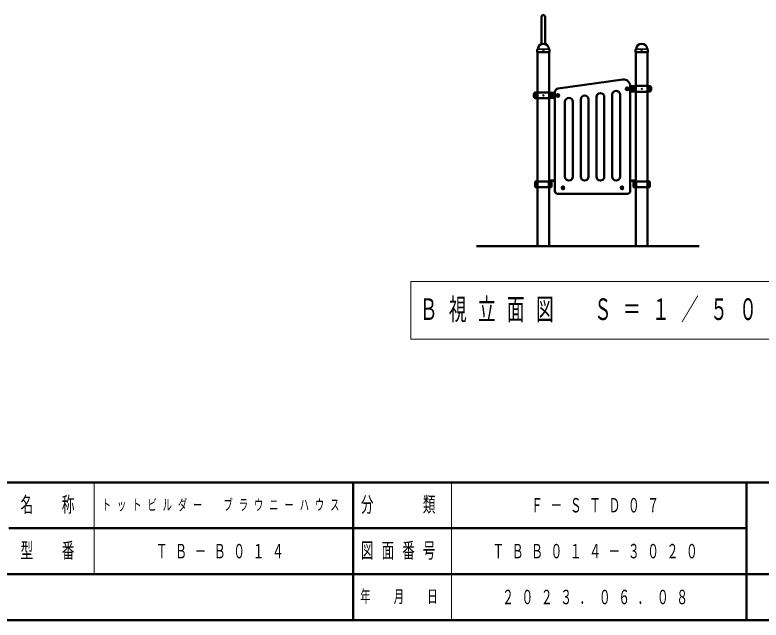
# Model space of a CAD drawing. Units: millimetres on the paper, scale 1:50. Extents: x -365 to 0, y -594 to 257.
# Drawn here: x -181.6 to -67.8, y -297 to -204.7 of the extents above; entities that cross this region are included whole.
import ezdxf

# ---------------------------------------------------------------- set-up
doc = ezdxf.new("R2010")
doc.units = ezdxf.units.MM
doc.linetypes.add('USER1', pattern=[4.5, 2.5, -2])
doc.layers.add('LY_1', color=140, linetype='Continuous', lineweight=50)
doc.styles.add('ＭＳ ゴシック', font='')
doc.styles.get('ＭＳ ゴシック').set_extended_font_data('MS Gothic')

msp = doc.modelspace()

# ---------------------------------------------------------------- linework, layer by layer
at = {"layer": 'LY_1'}
for p, q in [((-101.239, -209.138), (-101.239, -204.959)), ((-100.695, -209.138), (-100.695, -204.959)), ((-101.896, -210.368), (-101.888, -209.972)), ((-101.887, -210.378), (-101.896, -210.368)), ((-101.887, -210.378), (-100.048, -210.378)), ((-101.864, -209.914), (-101.842, -209.892)), ((-101.858, -239.959), (-101.858, -210.378)), ((-100.071, -209.914), (-100.093, -209.892)), ((-100.076, -239.959), (-100.076, -210.378)), ((-100.038, -210.368), (-100.048, -210.378)), ((-100.038, -210.368), (-100.047, -209.972)), ((-86.896, -210.368), (-86.888, -209.972)), ((-86.887, -210.378), (-86.896, -210.368)), ((-86.887, -210.378), (-85.048, -210.378)), ((-86.864, -209.914), (-86.842, -209.892)), ((-86.858, -239.959), (-86.858, -210.378)), ((-85.071, -209.914), (-85.093, -209.892)), ((-85.076, -239.959), (-85.076, -210.378)), ((-85.038, -210.368), (-85.048, -210.378)), ((-85.038, -210.368), (-85.047, -209.972)), ((-98.699, -215.891), (-88.853, -214.547)), ((-88.167, -215.866), (-88.247, -215.912)), ((-88.247, -215.912), (-88.247, -216.005)), ((-88.167, -216.051), (-88.247, -216.005)), ((-88.087, -215.912), (-88.167, -215.866)), ((-88.087, -216.005), (-88.167, -216.051)), ((-88.087, -215.912), (-88.087, -216.005)), ((-87.717, -231.559), (-87.717, -215.538)), ((-87.517, -215.564), (-87.717, -215.578)), ((-86.887, -215.509), (-87.517, -215.564)), ((-85.047, -215.509), (-86.888, -215.509)), ((-85.047, -215.509), (-84.732, -215.536)), ((-101.887, -216.509), (-102.203, -216.536)), ((-101.887, -217.409), (-102.203, -217.381)), ((-101.887, -216.509), (-100.047, -216.509)), ((-100.047, -216.509), (-99.417, -216.564)), ((-100.047, -217.409), (-99.417, -217.353)), ((-99.417, -216.564), (-99.217, -216.578)), ((-99.417, -217.353), (-99.217, -217.339)), ((-99.217, -231.559), (-99.217, -216.485)), ((-98.767, -216.866), (-98.847, -216.912)), ((-98.847, -216.912), (-98.847, -217.005)), ((-98.767, -217.051), (-98.847, -217.005)), ((-98.687, -216.912), (-98.767, -216.866)), ((-98.687, -217.005), (-98.767, -217.051)), ((-98.687, -216.912), (-98.687, -217.005)), ((-92.867, -217.214), (-92.867, -229.359)), ((-91.667, -229.359), (-91.667, -217.214)), ((-90.467, -216.847), (-90.467, -229.359)), ((-89.267, -229.359), (-89.267, -216.847)), ((-87.517, -216.353), (-87.717, -216.339)), ((-86.887, -216.409), (-87.517, -216.353)), ((-85.047, -216.409), (-86.888, -216.409)), ((-85.047, -216.409), (-84.732, -216.381)), ((-101.887, -217.409), (-100.047, -217.409)), ((-97.667, -217.948), (-97.667, -229.359)), ((-96.467, -229.359), (-96.467, -217.948)), ((-95.267, -217.581), (-95.267, -229.359)), ((-94.067, -229.359), (-94.067, -217.581)), ((-99.731, -230.079), (-102.204, -230.079)), ((-102.204, -230.079), (-102.204, -230.979)), ((-99.731, -230.979), (-102.204, -230.979)), ((-102.037, -230.079), (-102.037, -230.979)), ((-100.133, -230.079), (-100.133, -230.979)), ((-100.076, -229.959), (-99.217, -229.959)), ((-100.076, -230.005), (-99.217, -230.005)), ((-99.946, -230.079), (-99.946, -230.979)), ((-99.887, -230.079), (-99.887, -230.979)), ((-99.731, -230.079), (-99.731, -230.979)), ((-98.047, -231.012), (-97.967, -230.966)), ((-98.047, -231.012), (-98.047, -231.105)), ((-97.967, -230.966), (-97.887, -231.012)), ((-97.887, -231.012), (-97.887, -231.105)), ((-89.047, -231.012), (-88.967, -230.966)), ((-89.047, -231.012), (-89.047, -231.105)), ((-88.967, -230.966), (-88.887, -231.012)), ((-88.887, -231.012), (-88.887, -231.105)), ((-86.858, -229.959), (-87.717, -229.959)), ((-86.858, -230.005), (-87.717, -230.005)), ((-87.204, -230.079), (-84.731, -230.079)), ((-87.204, -230.079), (-87.204, -230.979)), ((-87.204, -230.979), (-84.731, -230.979)), ((-87.048, -230.079), (-87.048, -230.979)), ((-86.989, -230.079), (-86.989, -230.979)), ((-86.802, -230.079), (-86.802, -230.979)), ((-84.897, -230.079), (-84.897, -230.979)), ((-84.731, -230.079), (-84.731, -230.979)), ((-88.117, -231.959), (-98.817, -231.959)), ((-98.047, -231.105), (-97.967, -231.151)), ((-97.967, -231.151), (-97.887, -231.105)), ((-89.047, -231.105), (-88.967, -231.151)), ((-88.967, -231.151), (-88.887, -231.105)), ((-130, -276), (-130, -297)), ((-70, -276), (-70, -297)), ((-182.5, -283), (-70, -283)), ((-237.5, -290), (0, -290))]:
    msp.add_line(p, q, dxfattribs=at)
at = {"layer": 'LY_1', "color": 7, "lineweight": 13}
for p, q in [((-101.861, -209.948), (-100.074, -209.948)), ((-101.825, -209.878), (-100.113, -209.878)), ((-86.861, -209.948), (-85.074, -209.948)), ((-86.825, -209.878), (-85.113, -209.878)), ((-87.302, -216.143), (-87.302, -215.774)), ((-86.933, -215.774), (-87.302, -215.774)), ((-86.933, -216.143), (-87.302, -216.143)), ((-85.002, -215.774), (-84.633, -215.774)), ((-85.002, -216.143), (-84.633, -216.143)), ((-84.633, -216.143), (-84.633, -215.774)), ((-102.302, -217.143), (-102.302, -216.774)), ((-101.933, -216.774), (-102.302, -216.774)), ((-101.933, -217.143), (-102.302, -217.143)), ((-100.002, -216.774), (-99.633, -216.774)), ((-100.002, -217.143), (-99.633, -217.143)), ((-99.633, -217.143), (-99.633, -216.774)), ((-121.205, -245.368), (-121.205, -254.168)), ((-64.405, -245.368), (-121.205, -245.368)), ((-121.205, -254.168), (-64.405, -254.168)), ((-169.5, -276), (-169.5, -290)), ((-115, -276), (-115, -297))]:
    msp.add_line(p, q, dxfattribs=at)
at = {"layer": 'LY_1', "color": 7}
for p, q in [((-111.157, -239.959), (-77.186, -239.959)), ((-365, -276), (0, -276)), ((-365, -297), (0, -297))]:
    msp.add_line(p, q, dxfattribs=at)
at = {"layer": 'LY_1'}
for centre, radius in [((-100.967, -210.218), 0.06), ((-85.967, -210.218), 0.06), ((-88.167, -215.959), 0.21), ((-98.767, -216.959), 0.21), ((-97.967, -231.059), 0.21), ((-88.967, -231.059), 0.21)]:
    msp.add_circle(centre, radius, dxfattribs=at)
at = {"layer": 'LY_1', "color": 7, "lineweight": 13}
for centre, radius in [((-88.167, -215.959), 0.24), ((-88.167, -215.959), 0.11), ((-87.117, -215.959), 0.185), ((-87.117, -215.959), 0.1), ((-85.967, -215.959), 0.1), ((-84.817, -215.959), 0.185), ((-84.817, -215.959), 0.1), ((-102.117, -216.959), 0.185), ((-102.117, -216.959), 0.1), ((-100.967, -216.959), 0.1), ((-99.817, -216.959), 0.185), ((-99.817, -216.959), 0.1), ((-98.767, -216.959), 0.24), ((-98.767, -216.959), 0.11), ((-97.967, -231.059), 0.24), ((-97.967, -231.059), 0.11), ((-88.967, -231.059), 0.24), ((-88.967, -231.059), 0.11)]:
    msp.add_circle(centre, radius, dxfattribs=at)
at = {"layer": 'LY_1', "color": 7, "linetype": 'USER1', "lineweight": 13}
for centre in [(-88.167, -215.959), (-98.767, -216.959), (-97.967, -231.059), (-88.967, -231.059)]:
    msp.add_circle(centre, 0.125, dxfattribs=at)
at = {"layer": 'LY_1'}
for centre, radius, start, end in [((-100.967, -204.959), 0.272, 0, 180), ((-100.967, -209.959), 0.864, 90, 173.3676), ((-100.967, -209.959), 0.864, 6.6324, 90), ((-85.967, -209.959), 0.864, 90, 173.3676), ((-85.967, -209.959), 0.864, 6.6324, 90), ((-101.804, -209.973), 0.084, 135, 178.99605), ((-101.881, -209.852), 0.056, 315, 353.3676), ((-100.054, -209.852), 0.056, 186.6324, 225), ((-100.131, -209.973), 0.084, 1.00395, 45), ((-86.804, -209.973), 0.084, 135, 178.99605), ((-86.881, -209.852), 0.056, 315, 353.3676), ((-85.054, -209.852), 0.056, 186.6324, 225), ((-85.131, -209.973), 0.084, 1.00395, 45), ((-88.717, -215.538), 1, 0, 97.46846), ((-98.617, -216.485), 0.6, 97.46846, 180), ((-89.867, -216.847), 0.6, 0, 180), ((-86.417, -215.959), 1, 163.80375, 196.19625), ((-87.186, -215.735), 0.2, 95, 163.80375), ((-87.186, -216.182), 0.2, 196.19625, 265), ((-84.749, -215.735), 0.2, 16.19625, 85), ((-84.749, -216.182), 0.2, 275, 343.80375), ((-85.517, -215.959), 1, 343.80375, 16.19625), ((-101.417, -216.959), 1, 163.80375, 196.19625), ((-102.186, -216.735), 0.2, 95, 163.80375), ((-102.186, -217.182), 0.2, 196.19625, 265), ((-99.749, -216.735), 0.2, 16.19625, 85), ((-99.749, -217.182), 0.2, 275, 343.80375), ((-100.517, -216.959), 1, 343.80375, 16.19625), ((-97.067, -217.948), 0.6, 0, 180), ((-94.667, -217.581), 0.6, 0, 180), ((-92.267, -217.214), 0.6, 0, 180), ((-97.067, -229.359), 0.6, 180, 0), ((-94.667, -229.359), 0.6, 180, 0), ((-92.267, -229.359), 0.6, 180, 0), ((-89.867, -229.359), 0.6, 180, 0), ((-98.817, -231.559), 0.4, 180, 270), ((-88.117, -231.559), 0.4, 270, 0)]:
    msp.add_arc(centre, radius, start, end, dxfattribs=at)
at = {"layer": 'LY_1', "color": 7, "lineweight": 13}
for centre, start, end in [((-89.493, -215.959), 355.87048, 4.12952), ((-82.442, -215.959), 175.87048, 184.12952), ((-104.493, -216.959), 355.87048, 4.12952), ((-97.442, -216.959), 175.87048, 184.12952)]:
    msp.add_arc(centre, 2.567, start, end, dxfattribs=at)

# ---------------------------------------------------------------- texts
at = {"layer": 'LY_1', "color": 7, "style": 'ＭＳ ゴシック'}
for s, insert, char_height, attachment_point in [('\\T1.64;\\W0.6;Ｂ視立面図\u3000Ｓ＝１／５０', (-119.805, -249.768), 3.299, 4), ('\\T1.64;\\W0.6;名\u3000称', (-176, -279.5), 2.346, 5), ('\\T1.64;\\W0.6;トットビルダー\u3000ブラウニーハウス', (-149.75, -279.5), 1.686, 5), ('\\T1.64;\\W0.6;分\u3000\u3000類', (-122.5, -279.5), 2.346, 5), ('\\T1.64;\\W0.6;Ｆ－ＳＴＤ０７', (-92.5, -279.5), 2.199, 5), ('\\T1.64;\\W0.6;型\u3000番', (-176, -286.5), 2.346, 5), ('\\T1.64;\\W0.6;ＴＢ－Ｂ０１４', (-149.75, -286.5), 2.199, 5), ('\\T1.64;\\W0.6;図面番号', (-122.5, -286.5), 2.346, 5), ('\\T1.64;\\W0.6;ＴＢＢ０１４－３０２０', (-92.5, -286.5), 2.199, 5), ('\\T1.64;\\W0.6;年\u3000月\u3000日', (-122.5, -293.5), 1.906, 5), ('\\T1.64;\\W0.6;２０２３．０６．０８', (-92.5, -293.5), 2.199, 5)]:
    msp.add_mtext(s, dxfattribs=dict(at, insert=insert, char_height=char_height, attachment_point=attachment_point))

doc.saveas('drawing.dxf')
